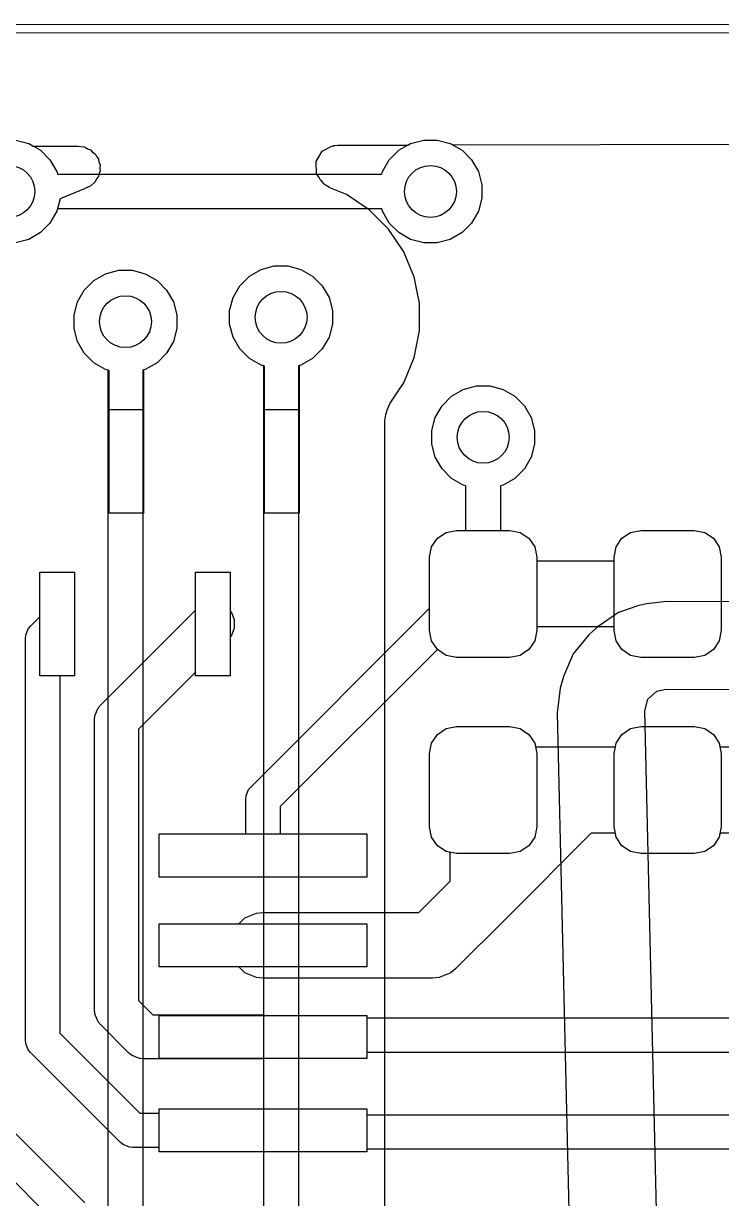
# Model space of a CAD drawing. Header units: millimetres. Extents: x 87.1 to 142.6, y -85.7 to -60.8.
# Drawn here: x 128.71 to 132.75, y -67.55 to -60.75 of the extents above; entities that cross this region are included whole.
import ezdxf

# ---------------------------------------------------------------- set-up
doc = ezdxf.new("R2010")
doc.units = ezdxf.units.MM
for name, color, linetype, true_color in [('B.Cu', 153, 'CONTINUOUS', 0x4d7fc4), ('Edge.Cuts', 254, 'CONTINUOUS', 0xd0d2cd), ('F.Cu', 13, 'CONTINUOUS', 0xc83434), ('F.Mask', 201, 'CONTINUOUS', 0xd864ff), ('F.Paste', 253, 'CONTINUOUS', 0xb4a09a)]:
    doc.layers.add(name, color=color, linetype=linetype, true_color=true_color)

msp = doc.modelspace()

# ---------------------------------------------------------------- linework, layer by layer
at = {"layer": 'B.Cu', "linetype": 'CONTINUOUS'}
for p, q in [((128.664758, -61.424567), (128.740405, -61.444836)), ((128.740405, -61.444836), (128.766965, -61.46017)), ((130.933488, -61.453903), (130.949195, -61.444836)), ((130.949195, -61.444836), (131.024842, -61.424567)), ((131.024842, -61.424567), (131.103158, -61.424567)), ((131.103158, -61.424567), (131.178805, -61.444836)), ((131.178805, -61.444836), (131.193209, -61.453152)), ((131.193209, -61.453152), (139.634558, -61.428731)), ((128.766965, -61.46017), (129.025504, -61.459423)), ((129.025504, -61.459423), (129.060444, -61.464343)), ((129.060444, -61.464343), (129.066311, -61.466047)), ((129.066311, -61.466047), (129.081345, -61.475646)), ((129.081345, -61.475646), (129.098475, -61.480625)), ((129.098475, -61.480625), (129.11018, -61.494057)), ((129.11018, -61.494057), (129.1252, -61.503648)), ((129.1252, -61.503648), (129.132657, -61.519852)), ((130.402605, -61.549595), (130.438254, -61.489504)), ((130.438254, -61.489504), (130.494059, -61.45962)), ((130.494059, -61.45962), (130.499007, -61.458443)), ((130.499007, -61.458443), (130.506341, -61.457572)), ((130.506341, -61.457572), (130.508433, -61.456584)), ((130.508433, -61.456584), (130.511405, -61.456971)), ((130.511405, -61.456971), (130.527336, -61.455079)), ((130.527336, -61.455079), (130.933488, -61.453903)), ((129.132657, -61.519852), (129.144377, -61.533301)), ((129.144377, -61.533301), (129.146961, -61.550932)), ((129.146961, -61.550932), (129.154411, -61.567118)), ((129.154411, -61.567118), (129.151924, -61.584781)), ((130.405103, -61.61942), (130.402605, -61.549595)), ((129.133028, -61.649822), (129.125664, -61.666068)), ((129.144671, -61.636306), (129.133028, -61.649822)), ((129.147155, -61.61866), (129.144671, -61.636306)), ((129.154512, -61.602432), (129.147155, -61.61866)), ((129.151924, -61.584781), (129.154512, -61.602432)), ((130.420917, -61.642194), (130.405103, -61.61942)), ((130.427957, -61.656662), (130.420917, -61.642194)), ((129.066493, -61.705265), (128.921969, -61.765127)), ((129.069608, -61.704166), (129.066493, -61.705265)), ((129.0959, -61.691295), (129.069383, -61.70353)), ((129.069383, -61.70353), (129.069523, -61.703927)), ((129.069523, -61.703927), (129.069553, -61.703998)), ((129.069553, -61.703998), (129.069549, -61.703999)), ((129.069549, -61.703999), (129.069608, -61.704166)), ((129.099055, -61.689255), (129.0959, -61.691295)), ((129.099072, -61.689244), (129.099055, -61.689255)), ((129.099085, -61.689228), (129.099072, -61.689244)), ((129.125664, -61.666068), (129.099085, -61.689228)), ((130.434784, -61.662163), (130.427957, -61.656662)), ((130.444954, -61.676808), (130.434784, -61.662163)), ((130.448544, -61.679702), (130.444954, -61.676808)), ((130.452013, -61.682497), (130.448544, -61.679702)), ((130.479796, -61.699406), (130.452013, -61.682497)), ((130.481233, -61.699593), (130.479796, -61.699406)), ((130.482361, -61.700502), (130.481233, -61.699593)), ((130.57917, -61.7406), (130.482361, -61.700502)), ((128.921969, -61.765127), (128.902764, -61.836805)), ((130.57918, -61.740605), (130.57917, -61.7406)), ((130.71029, -61.828211), (130.579179, -61.740605)), ((130.579179, -61.740605), (130.57918, -61.740605)), ((128.902764, -61.836805), (128.863606, -61.904628)), ((130.710291, -61.828212), (130.71029, -61.828211)), ((130.710297, -61.828217), (130.710291, -61.828212)), ((130.821781, -61.939701), (130.710297, -61.828217)), ((128.863606, -61.904628), (128.808228, -61.960006)), ((128.808228, -61.960006), (128.740405, -61.999164)), ((130.821786, -61.939707), (130.821781, -61.939701)), ((130.821789, -61.939711), (130.821786, -61.939707)), ((130.90939, -62.070814), (130.821789, -61.939711)), ((128.740405, -61.999164), (128.664758, -62.019433)), ((130.909397, -62.070827), (130.90939, -62.070814)), ((130.966215, -62.208), (130.909397, -62.070827)), ((129.185195, -62.197836), (129.260842, -62.177567)), ((129.260842, -62.177567), (129.339158, -62.177567)), ((129.339158, -62.177567), (129.414805, -62.197836)), ((130.017372, -62.211994), (130.085195, -62.172836)), ((130.085195, -62.172836), (130.160842, -62.152567)), ((130.160842, -62.152567), (130.239158, -62.152567)), ((130.239158, -62.152567), (130.314805, -62.172836)), ((130.314805, -62.172836), (130.382628, -62.211994)), ((129.061994, -62.292372), (129.117372, -62.236994)), ((129.117372, -62.236994), (129.185195, -62.197836)), ((129.414805, -62.197836), (129.482628, -62.236994)), ((129.482628, -62.236994), (129.538006, -62.292372)), ((129.961994, -62.267372), (130.017372, -62.211994)), ((130.382628, -62.211994), (130.438006, -62.267372)), ((130.969737, -62.216503), (130.966215, -62.208)), ((130.969737, -62.216507), (130.969737, -62.216503)), ((130.969739, -62.21651), (130.969737, -62.216507)), ((130.983217, -62.284269), (130.969739, -62.21651)), ((129.022836, -62.360195), (129.061994, -62.292372)), ((129.538006, -62.292372), (129.577164, -62.360195)), ((129.922836, -62.335195), (129.961994, -62.267372)), ((130.438006, -62.267372), (130.477164, -62.335195)), ((130.983217, -62.28427), (130.983217, -62.284269)), ((131.000064, -62.368966), (130.983217, -62.28427)), ((129.002567, -62.435842), (129.022836, -62.360195)), ((129.577164, -62.360195), (129.597433, -62.435842)), ((129.902567, -62.410842), (129.922836, -62.335195)), ((130.477164, -62.335195), (130.497433, -62.410842)), ((131.0005, -62.370971), (131.000064, -62.368966)), ((131.0005, -62.371155), (131.0005, -62.370971)), ((131.0005, -62.371158), (131.0005, -62.371155)), ((131.0005, -62.528842), (131.0005, -62.371158)), ((129.002567, -62.514158), (129.002567, -62.435842)), ((129.597433, -62.435842), (129.597433, -62.514158)), ((129.902567, -62.489158), (129.902567, -62.410842)), ((130.497433, -62.410842), (130.497433, -62.489158)), ((129.022836, -62.589805), (129.002567, -62.514158)), ((129.597433, -62.514158), (129.577164, -62.589805)), ((129.922836, -62.564805), (129.902567, -62.489158)), ((130.497433, -62.489158), (130.477164, -62.564805)), ((130.969737, -62.683497), (131.0005, -62.528842)), ((129.061994, -62.657628), (129.022836, -62.589805)), ((129.577164, -62.589805), (129.538006, -62.657628)), ((129.961994, -62.632628), (129.922836, -62.564805)), ((130.477164, -62.564805), (130.438006, -62.632628)), ((129.117372, -62.713006), (129.061994, -62.657628)), ((129.538006, -62.657628), (129.482628, -62.713006)), ((130.017372, -62.688006), (129.961994, -62.632628)), ((130.438006, -62.632628), (130.382628, -62.688006)), ((129.185195, -62.752164), (129.117372, -62.713006)), ((129.482628, -62.713006), (129.414805, -62.752164)), ((130.085195, -62.727164), (130.017372, -62.688006)), ((130.1, -62.73113), (130.085195, -62.727164)), ((130.1, -68.883578), (130.1, -62.73113)), ((130.314805, -62.727164), (130.3, -62.73113)), ((130.3, -62.73113), (130.3, -68.925)), ((130.382628, -62.688006), (130.314805, -62.727164)), ((130.909394, -62.829179), (130.969737, -62.683497)), ((129.2, -62.75613), (129.185195, -62.752164)), ((129.2, -67.833578), (129.2, -62.75613)), ((129.414805, -62.752164), (129.4, -62.75613)), ((129.4, -62.75613), (129.4, -67.875)), ((130.830736, -62.946897), (130.892686, -62.854185)), ((130.892686, -62.854185), (130.909394, -62.829179)), ((130.805521, -63.012664), (130.814864, -62.980845)), ((130.814864, -62.980845), (130.830736, -62.946897)), ((130.8005, -63.047594), (130.805521, -63.012664)), ((130.8005, -64.739143), (130.8005, -63.047594)), ((132.429442, -64.095013), (132.315209, -64.107621)), ((132.429444, -64.095013), (132.429442, -64.095013)), ((132.429445, -64.095013), (132.429444, -64.095013)), ((136.578483, -64.111609), (132.429445, -64.095013)), ((132.15218, -64.15813), (132.032984, -64.238708)), ((132.224709, -64.132658), (132.15218, -64.15813)), ((132.260597, -64.120054), (132.224709, -64.132658)), ((132.2606, -64.120053), (132.260597, -64.120053)), ((132.260597, -64.120053), (132.260597, -64.120054)), ((132.260603, -64.120052), (132.2606, -64.120053)), ((132.315201, -64.107622), (132.260603, -64.120052)), ((132.315207, -64.107621), (132.315201, -64.107622)), ((132.315209, -64.107621), (132.315207, -64.107621)), ((131.97958, -64.287709), (131.88959, -64.396576)), ((131.981007, -64.285906), (131.97958, -64.287709)), ((132.032982, -64.238709), (131.981007, -64.285906)), ((132.032984, -64.238708), (132.032982, -64.238709)), ((131.889589, -64.396578), (131.832875, -64.528818)), ((131.88959, -64.396576), (131.889589, -64.396578)), ((131.832875, -64.528818), (131.814759, -64.596279)), ((131.814757, -64.596293), (131.797598, -64.739143)), ((131.814759, -64.596279), (131.814757, -64.596293)), ((132.321082, -64.659912), (132.372808, -64.612942)), ((132.372808, -64.612942), (132.42742, -64.600509)), ((132.42742, -64.600509), (136.576458, -64.617105)), ((132.302962, -64.727389), (132.321082, -64.659912)), ((130.8005, -68.83659), (130.8005, -64.739143)), ((131.797598, -64.739143), (131.894466, -68.9044)), ((132.4, -68.9), (132.302962, -64.727389))]:
    msp.add_line(p, q, dxfattribs=at)
at = {"layer": 'B.Cu'}
for centre in [(128.6256, -61.722), (131.064, -61.722), (129.3, -62.475), (130.2, -62.45), (131.3688, -63.1444)]:
    msp.add_circle(centre, 0.15, dxfattribs=at)
at = {"layer": 'Edge.Cuts', "linetype": 'CONTINUOUS'}
for p, q in [((88.172342, -60.774331), (141.57597, -60.750447)), ((141.575993, -60.800447), (88.172364, -60.824331))]:
    msp.add_line(p, q, dxfattribs=at)
at = {"layer": 'F.Cu', "linetype": 'CONTINUOUS'}
for p, q in [((128.664758, -61.424567), (128.740405, -61.444836)), ((128.740405, -61.444836), (128.808228, -61.483994)), ((130.881372, -61.483994), (130.949195, -61.444836)), ((130.949195, -61.444836), (131.024842, -61.424567)), ((131.024842, -61.424567), (131.103158, -61.424567)), ((131.103158, -61.424567), (131.178805, -61.444836)), ((131.178805, -61.444836), (131.246628, -61.483994)), ((128.808228, -61.483994), (128.863606, -61.539372)), ((130.825994, -61.539372), (130.881372, -61.483994)), ((131.246628, -61.483994), (131.302006, -61.539372)), ((128.863606, -61.539372), (128.902764, -61.607195)), ((130.786836, -61.607195), (130.825994, -61.539372)), ((131.302006, -61.539372), (131.341164, -61.607195)), ((128.902764, -61.607195), (128.906731, -61.622)), ((128.906731, -61.622), (130.782869, -61.622)), ((130.782869, -61.622), (130.786836, -61.607195)), ((131.341164, -61.607195), (131.361433, -61.682842)), ((131.361433, -61.682842), (131.361433, -61.761158)), ((131.361433, -61.761158), (131.341164, -61.836805)), ((128.902764, -61.836805), (128.863606, -61.904628)), ((128.906731, -61.822), (128.902764, -61.836805)), ((130.782869, -61.822), (128.906731, -61.822)), ((130.786836, -61.836805), (130.782869, -61.822)), ((130.825994, -61.904628), (130.786836, -61.836805)), ((131.341164, -61.836805), (131.302006, -61.904628)), ((128.863606, -61.904628), (128.808228, -61.960006)), ((130.881372, -61.960006), (130.825994, -61.904628)), ((131.302006, -61.904628), (131.246628, -61.960006)), ((128.808228, -61.960006), (128.740405, -61.999164)), ((130.949195, -61.999164), (130.881372, -61.960006)), ((131.246628, -61.960006), (131.178805, -61.999164)), ((128.740405, -61.999164), (128.664758, -62.019433)), ((131.024842, -62.019433), (130.949195, -61.999164)), ((131.103158, -62.019433), (131.024842, -62.019433)), ((131.178805, -61.999164), (131.103158, -62.019433)), ((129.185195, -62.197836), (129.260842, -62.177567)), ((129.260842, -62.177567), (129.339158, -62.177567)), ((129.339158, -62.177567), (129.414805, -62.197836)), ((130.017372, -62.211994), (130.085195, -62.172836)), ((130.085195, -62.172836), (130.160842, -62.152567)), ((130.160842, -62.152567), (130.239158, -62.152567)), ((130.239158, -62.152567), (130.314805, -62.172836)), ((130.314805, -62.172836), (130.382628, -62.211994)), ((129.061994, -62.292372), (129.117372, -62.236994)), ((129.117372, -62.236994), (129.185195, -62.197836)), ((129.414805, -62.197836), (129.482628, -62.236994)), ((129.482628, -62.236994), (129.538006, -62.292372)), ((129.961994, -62.267372), (130.017372, -62.211994)), ((130.382628, -62.211994), (130.438006, -62.267372)), ((129.022836, -62.360195), (129.061994, -62.292372)), ((129.538006, -62.292372), (129.577164, -62.360195)), ((129.922836, -62.335195), (129.961994, -62.267372)), ((130.438006, -62.267372), (130.477164, -62.335195)), ((129.002567, -62.435842), (129.022836, -62.360195)), ((129.577164, -62.360195), (129.597433, -62.435842)), ((129.902567, -62.410842), (129.922836, -62.335195)), ((130.477164, -62.335195), (130.497433, -62.410842)), ((129.002567, -62.514158), (129.002567, -62.435842)), ((129.597433, -62.435842), (129.597433, -62.514158)), ((129.902567, -62.489158), (129.902567, -62.410842)), ((130.497433, -62.410842), (130.497433, -62.489158)), ((129.022836, -62.589805), (129.002567, -62.514158)), ((129.597433, -62.514158), (129.577164, -62.589805)), ((129.922836, -62.564805), (129.902567, -62.489158)), ((130.497433, -62.489158), (130.477164, -62.564805)), ((129.061994, -62.657628), (129.022836, -62.589805)), ((129.577164, -62.589805), (129.538006, -62.657628)), ((129.961994, -62.632628), (129.922836, -62.564805)), ((130.477164, -62.564805), (130.438006, -62.632628)), ((129.117372, -62.713006), (129.061994, -62.657628)), ((129.538006, -62.657628), (129.482628, -62.713006)), ((130.017372, -62.688006), (129.961994, -62.632628)), ((130.438006, -62.632628), (130.382628, -62.688006)), ((129.185195, -62.752164), (129.117372, -62.713006)), ((129.482628, -62.713006), (129.414805, -62.752164)), ((130.085195, -62.727164), (130.017372, -62.688006)), ((130.105, -62.73247), (130.085195, -62.727164)), ((130.105, -62.984), (130.105, -62.73247)), ((130.314805, -62.727164), (130.305, -62.729791)), ((130.305, -62.729791), (130.305, -62.984)), ((130.382628, -62.688006), (130.314805, -62.727164)), ((129.205, -62.75747), (129.185195, -62.752164)), ((129.205, -62.984), (129.205, -62.75747)), ((129.414805, -62.752164), (129.405, -62.754791)), ((129.405, -62.754791), (129.405, -62.984)), ((131.186172, -62.906394), (131.253995, -62.867236)), ((131.253995, -62.867236), (131.329642, -62.846967)), ((131.329642, -62.846967), (131.407958, -62.846967)), ((131.407958, -62.846967), (131.483605, -62.867236)), ((131.483605, -62.867236), (131.551428, -62.906394)), ((131.130794, -62.961772), (131.186172, -62.906394)), ((131.551428, -62.906394), (131.606806, -62.961772)), ((129.205, -63.584), (129.205, -62.984)), ((129.405, -62.984), (129.405, -63.584)), ((130.105, -63.584), (130.105, -62.984)), ((130.305, -62.984), (130.305, -63.584)), ((131.091636, -63.029595), (131.130794, -62.961772)), ((131.606806, -62.961772), (131.645964, -63.029595)), ((131.071367, -63.105242), (131.091636, -63.029595)), ((131.645964, -63.029595), (131.666233, -63.105242)), ((131.071367, -63.183558), (131.071367, -63.105242)), ((131.666233, -63.105242), (131.666233, -63.183558)), ((131.091636, -63.259205), (131.071367, -63.183558)), ((131.666233, -63.183558), (131.645964, -63.259205)), ((131.130794, -63.327028), (131.091636, -63.259205)), ((131.645964, -63.259205), (131.606806, -63.327028)), ((131.186172, -63.382406), (131.130794, -63.327028)), ((131.606806, -63.327028), (131.551428, -63.382406)), ((131.253995, -63.421564), (131.186172, -63.382406)), ((131.551428, -63.382406), (131.483605, -63.421564)), ((131.2688, -63.42553), (131.253995, -63.421564)), ((131.2688, -63.6826), (131.2688, -63.42553)), ((131.483605, -63.421564), (131.4688, -63.42553)), ((131.4688, -63.42553), (131.4688, -63.6826)), ((129.405, -63.584), (129.205, -63.584)), ((130.305, -63.584), (130.105, -63.584)), ((131.154484, -63.694399), (131.2138, -63.6826)), ((131.2138, -63.6826), (131.2688, -63.6826)), ((131.4688, -63.6826), (131.5238, -63.6826)), ((131.5238, -63.6826), (131.583116, -63.694399)), ((132.221284, -63.694399), (132.2806, -63.6826)), ((132.2806, -63.6826), (132.5906, -63.6826)), ((132.5906, -63.6826), (132.649916, -63.694399)), ((131.070599, -63.778284), (131.104198, -63.727998)), ((131.104198, -63.727998), (131.154484, -63.694399)), ((131.583116, -63.694399), (131.633402, -63.727998)), ((131.633402, -63.727998), (131.667001, -63.778284)), ((132.137399, -63.778284), (132.170998, -63.727998)), ((132.170998, -63.727998), (132.221284, -63.694399)), ((132.649916, -63.694399), (132.700202, -63.727998)), ((132.700202, -63.727998), (132.733801, -63.778284)), ((131.0588, -63.8376), (131.070599, -63.778284)), ((131.667001, -63.778284), (131.6788, -63.8376)), ((132.1256, -63.8376), (132.137399, -63.778284)), ((132.733801, -63.778284), (132.7456, -63.8376)), ((131.0588, -64.133378), (131.0588, -63.8376)), ((131.6788, -63.8376), (131.6788, -63.8596)), ((131.6788, -63.8596), (132.1256, -63.8596)), ((132.1256, -63.8596), (132.1256, -63.8376)), ((132.7456, -63.8376), (132.7456, -64.2626)), ((128.805, -64.182578), (128.805, -63.924)), ((128.805, -63.924), (129.005, -63.924)), ((129.005, -63.924), (129.005, -64.524)), ((129.705, -64.144394), (129.705, -63.924)), ((129.705, -63.924), (129.905, -63.924)), ((129.905, -63.924), (129.905, -64.147846)), ((129.158597, -64.690797), (129.705, -64.144394)), ((129.905, -64.147846), (129.910596, -64.153442)), ((129.910596, -64.153442), (129.929559, -64.199223)), ((130.024689, -65.167489), (131.0588, -64.133378)), ((128.750689, -64.236889), (128.805, -64.182578)), ((129.929559, -64.199223), (129.929559, -64.248777)), ((128.7214, -64.3076), (128.723321, -64.288091)), ((128.723321, -64.288091), (128.738253, -64.252043)), ((128.738253, -64.252043), (128.750689, -64.236889)), ((129.910596, -64.294558), (129.905, -64.301376)), ((129.905, -64.301376), (129.905, -64.524)), ((129.929559, -64.248777), (129.910596, -64.294558)), ((131.6788, -64.2626), (131.667001, -64.321916)), ((132.1256, -64.2406), (131.6788, -64.2406)), ((131.6788, -64.2406), (131.6788, -64.2626)), ((132.1256, -64.2626), (132.1256, -64.2406)), ((132.137399, -64.321916), (132.1256, -64.2626)), ((132.7456, -64.2626), (132.733801, -64.321916)), ((128.7214, -66.632069), (128.7214, -64.3076)), ((131.667001, -64.321916), (131.633402, -64.372202)), ((132.170998, -64.372202), (132.137399, -64.321916)), ((132.733801, -64.321916), (132.700202, -64.372202)), ((131.103646, -64.371375), (130.1954, -65.279622)), ((131.104198, -64.372202), (131.103646, -64.371375)), ((131.154484, -64.405801), (131.104198, -64.372202)), ((131.2138, -64.4176), (131.154484, -64.405801)), ((131.5238, -64.4176), (131.2138, -64.4176)), ((131.583116, -64.405801), (131.5238, -64.4176)), ((131.633402, -64.372202), (131.583116, -64.405801)), ((132.221284, -64.405801), (132.170998, -64.372202)), ((132.2806, -64.4176), (132.221284, -64.405801)), ((132.5906, -64.4176), (132.2806, -64.4176)), ((132.649916, -64.405801), (132.5906, -64.4176)), ((132.700202, -64.372202), (132.649916, -64.405801)), ((129.705, -64.503605), (129.3754, -64.833205)), ((129.705, -64.524), (129.705, -64.503605)), ((129.005, -64.524), (128.9214, -64.524)), ((128.9214, -64.524), (128.9214, -66.590647)), ((129.905, -64.524), (129.705, -64.524)), ((129.12384, -64.755824), (129.142803, -64.710043)), ((129.142803, -64.710043), (129.142804, -64.710042)), ((129.142804, -64.710042), (129.158597, -64.690797)), ((129.1214, -64.7806), (129.12384, -64.755824)), ((129.1214, -66.4552), (129.1214, -64.7806)), ((129.3754, -64.833205), (129.3754, -66.402594)), ((131.104198, -64.862998), (131.154484, -64.829399)), ((131.154484, -64.829399), (131.2138, -64.8176)), ((131.2138, -64.8176), (131.5238, -64.8176)), ((131.5238, -64.8176), (131.583116, -64.829399)), ((131.583116, -64.829399), (131.633402, -64.862998)), ((132.170998, -64.862998), (132.221284, -64.829399)), ((132.221284, -64.829399), (132.2806, -64.8176)), ((132.2806, -64.8176), (132.5906, -64.8176)), ((132.5906, -64.8176), (132.649916, -64.829399)), ((132.649916, -64.829399), (132.700202, -64.862998)), ((131.0588, -64.9726), (131.070599, -64.913284)), ((131.070599, -64.913284), (131.104198, -64.862998)), ((131.633402, -64.862998), (131.667001, -64.913284)), ((131.667001, -64.913284), (131.671341, -64.9351)), ((132.133059, -64.9351), (132.137399, -64.913284)), ((132.137399, -64.913284), (132.170998, -64.862998)), ((132.700202, -64.862998), (132.733801, -64.913284)), ((132.733801, -64.913284), (132.738141, -64.9351)), ((131.0588, -65.3976), (131.0588, -64.9726)), ((131.671341, -64.9351), (132.133059, -64.9351)), ((132.738141, -64.9351), (133.2456, -64.9351)), ((129.997321, -65.218691), (130.012253, -65.182643)), ((130.012253, -65.182643), (130.024689, -65.167489)), ((129.9954, -65.2382), (129.997321, -65.218691)), ((129.9954, -65.4382), (129.9954, -65.2382)), ((130.1954, -65.279622), (130.1954, -65.4382)), ((129.4954, -65.6882), (129.4954, -65.4382)), ((129.4954, -65.4382), (129.9954, -65.4382)), ((130.1954, -65.4382), (130.6954, -65.4382)), ((130.6954, -65.4382), (130.6954, -65.6882)), ((131.070599, -65.456916), (131.0588, -65.3976)), ((131.104198, -65.507202), (131.070599, -65.456916)), ((131.993908, -65.4351), (131.503504, -65.925504)), ((132.133059, -65.4351), (131.993908, -65.4351)), ((132.137399, -65.456916), (132.133059, -65.4351)), ((132.170998, -65.507202), (132.137399, -65.456916)), ((132.733801, -65.456916), (132.700202, -65.507202)), ((132.738141, -65.4351), (132.733801, -65.456916)), ((133.2456, -65.4351), (132.738141, -65.4351)), ((131.154484, -65.540801), (131.104198, -65.507202)), ((132.221284, -65.540801), (132.170998, -65.507202)), ((132.700202, -65.507202), (132.649916, -65.540801)), ((131.1783, -65.545538), (131.154484, -65.540801)), ((131.1783, -65.711892), (131.1783, -65.545538)), ((132.2806, -65.5526), (132.221284, -65.540801)), ((132.5906, -65.5526), (132.2806, -65.5526)), ((132.649916, -65.540801), (132.5906, -65.5526)), ((130.6954, -65.6882), (129.4954, -65.6882)), ((130.997492, -65.8927), (131.1783, -65.711892)), ((129.956169, -65.9582), (129.989564, -65.924805)), ((129.989564, -65.924805), (130.058235, -65.89636)), ((130.058235, -65.89636), (130.0954, -65.8927)), ((130.0954, -65.8927), (130.997492, -65.8927)), ((131.503504, -65.925504), (131.211104, -66.217904)), ((129.4954, -66.2082), (129.4954, -65.9582)), ((129.4954, -65.9582), (129.956169, -65.9582)), ((129.956169, -66.2082), (129.4954, -66.2082)), ((129.989564, -66.241595), (129.956169, -66.2082)), ((130.058235, -66.27004), (129.989564, -66.241595)), ((130.0954, -66.2737), (130.058235, -66.27004)), ((131.0764, -66.2737), (130.0954, -66.2737)), ((131.113565, -66.27004), (131.0764, -66.2737)), ((131.182236, -66.241595), (131.113565, -66.27004)), ((131.211104, -66.217904), (131.182236, -66.241595)), ((129.3754, -66.402594), (129.459005, -66.4862)), ((129.12384, -66.479976), (129.1214, -66.4552)), ((129.142803, -66.525757), (129.12384, -66.479976)), ((129.142804, -66.525758), (129.142803, -66.525757)), ((129.158597, -66.545003), (129.142804, -66.525758)), ((129.316598, -66.703003), (129.158597, -66.545003)), ((129.459005, -66.4862), (130.0954, -66.4862)), ((130.0954, -66.4862), (130.115708, -66.4882)), ((130.115708, -66.4882), (130.6954, -66.4882)), ((130.6954, -66.4882), (130.6954, -66.5032)), ((130.6954, -66.5032), (135.146778, -66.5032)), ((128.9214, -66.590647), (129.383952, -67.0532)), ((128.723321, -66.651578), (128.7214, -66.632069)), ((128.738253, -66.687626), (128.723321, -66.651578)), ((128.750689, -66.70278), (128.738253, -66.687626)), ((129.271821, -67.223911), (128.750689, -66.70278)), ((129.335842, -66.718797), (129.316598, -66.703003)), ((129.381623, -66.73776), (129.335842, -66.718797)), ((129.381624, -66.73776), (129.381623, -66.73776)), ((129.4064, -66.7402), (129.381624, -66.73776)), ((130.0954, -66.7402), (129.4064, -66.7402)), ((130.115708, -66.7382), (130.0954, -66.7402)), ((130.6954, -66.7382), (130.115708, -66.7382)), ((135.105356, -66.7032), (130.6954, -66.7032)), ((130.6954, -66.7032), (130.6954, -66.7382)), ((129.383952, -67.0532), (129.4954, -67.0532)), ((129.4954, -67.0532), (129.4954, -67.0282)), ((129.4954, -67.0282), (130.6954, -67.0282)), ((130.6954, -67.0282), (130.6954, -67.0632)), ((130.6954, -67.0632), (134.914818, -67.0632)), ((128.5945, -67.103078), (129.064622, -67.5732)), ((129.286974, -67.236348), (129.271821, -67.223911)), ((128.952489, -67.743911), (128.453078, -67.2445)), ((129.323022, -67.251279), (129.286974, -67.236348)), ((129.342531, -67.2532), (129.323022, -67.251279)), ((129.4954, -67.2532), (129.342531, -67.2532)), ((129.4954, -67.2782), (129.4954, -67.2532)), ((130.6954, -67.2782), (129.4954, -67.2782)), ((134.873396, -67.2632), (130.6954, -67.2632)), ((130.6954, -67.2632), (130.6954, -67.2782))]:
    msp.add_line(p, q, dxfattribs=at)
at = {"layer": 'F.Cu'}
for centre in [(128.6256, -61.722), (131.064, -61.722), (129.3, -62.475), (130.2, -62.45), (131.3688, -63.1444)]:
    msp.add_circle(centre, 0.15, dxfattribs=at)
at = {"layer": 'F.Mask', "linetype": 'CONTINUOUS'}
for p, q in [((129.205, -63.584), (129.205, -62.984)), ((129.205, -62.984), (129.405, -62.984)), ((129.405, -62.984), (129.405, -63.584)), ((130.105, -63.584), (130.105, -62.984)), ((130.105, -62.984), (130.305, -62.984)), ((130.305, -62.984), (130.305, -63.584)), ((129.405, -63.584), (129.205, -63.584)), ((130.305, -63.584), (130.105, -63.584)), ((131.154484, -63.694399), (131.2138, -63.6826)), ((131.2138, -63.6826), (131.5238, -63.6826)), ((131.5238, -63.6826), (131.583116, -63.694399)), ((132.221284, -63.694399), (132.2806, -63.6826)), ((132.2806, -63.6826), (132.5906, -63.6826)), ((132.5906, -63.6826), (132.649916, -63.694399)), ((131.070599, -63.778284), (131.104198, -63.727998)), ((131.104198, -63.727998), (131.154484, -63.694399)), ((131.583116, -63.694399), (131.633402, -63.727998)), ((131.633402, -63.727998), (131.667001, -63.778284)), ((132.137399, -63.778284), (132.170998, -63.727998)), ((132.170998, -63.727998), (132.221284, -63.694399)), ((132.649916, -63.694399), (132.700202, -63.727998)), ((132.700202, -63.727998), (132.733801, -63.778284)), ((131.0588, -63.8376), (131.070599, -63.778284)), ((131.667001, -63.778284), (131.6788, -63.8376)), ((132.1256, -63.8376), (132.137399, -63.778284)), ((132.733801, -63.778284), (132.7456, -63.8376)), ((131.0588, -64.2626), (131.0588, -63.8376)), ((131.6788, -63.8376), (131.6788, -64.2626)), ((132.1256, -64.2626), (132.1256, -63.8376)), ((132.7456, -63.8376), (132.7456, -64.2626)), ((128.805, -64.524), (128.805, -63.924)), ((128.805, -63.924), (129.005, -63.924)), ((129.005, -63.924), (129.005, -64.524)), ((129.705, -64.524), (129.705, -63.924)), ((129.705, -63.924), (129.905, -63.924)), ((129.905, -63.924), (129.905, -64.524)), ((131.070599, -64.321916), (131.0588, -64.2626)), ((131.6788, -64.2626), (131.667001, -64.321916)), ((132.137399, -64.321916), (132.1256, -64.2626)), ((132.7456, -64.2626), (132.733801, -64.321916)), ((131.104198, -64.372202), (131.070599, -64.321916)), ((131.667001, -64.321916), (131.633402, -64.372202)), ((132.170998, -64.372202), (132.137399, -64.321916)), ((132.733801, -64.321916), (132.700202, -64.372202)), ((131.154484, -64.405801), (131.104198, -64.372202)), ((131.2138, -64.4176), (131.154484, -64.405801)), ((131.5238, -64.4176), (131.2138, -64.4176)), ((131.583116, -64.405801), (131.5238, -64.4176)), ((131.633402, -64.372202), (131.583116, -64.405801)), ((132.221284, -64.405801), (132.170998, -64.372202)), ((132.2806, -64.4176), (132.221284, -64.405801)), ((132.5906, -64.4176), (132.2806, -64.4176)), ((132.649916, -64.405801), (132.5906, -64.4176)), ((132.700202, -64.372202), (132.649916, -64.405801)), ((129.005, -64.524), (128.805, -64.524)), ((129.905, -64.524), (129.705, -64.524)), ((131.104198, -64.862998), (131.154484, -64.829399)), ((131.154484, -64.829399), (131.2138, -64.8176)), ((131.2138, -64.8176), (131.5238, -64.8176)), ((131.5238, -64.8176), (131.583116, -64.829399)), ((131.583116, -64.829399), (131.633402, -64.862998)), ((132.170998, -64.862998), (132.221284, -64.829399)), ((132.221284, -64.829399), (132.2806, -64.8176)), ((132.2806, -64.8176), (132.5906, -64.8176)), ((132.5906, -64.8176), (132.649916, -64.829399)), ((132.649916, -64.829399), (132.700202, -64.862998)), ((131.0588, -64.9726), (131.070599, -64.913284)), ((131.070599, -64.913284), (131.104198, -64.862998)), ((131.633402, -64.862998), (131.667001, -64.913284)), ((131.667001, -64.913284), (131.6788, -64.9726)), ((132.1256, -64.9726), (132.137399, -64.913284)), ((132.137399, -64.913284), (132.170998, -64.862998)), ((132.700202, -64.862998), (132.733801, -64.913284)), ((132.733801, -64.913284), (132.7456, -64.9726)), ((131.0588, -65.3976), (131.0588, -64.9726)), ((131.6788, -64.9726), (131.6788, -65.3976)), ((132.1256, -65.3976), (132.1256, -64.9726)), ((132.7456, -64.9726), (132.7456, -65.3976)), ((129.4954, -65.6882), (129.4954, -65.4382)), ((129.4954, -65.4382), (130.6954, -65.4382)), ((130.6954, -65.4382), (130.6954, -65.6882)), ((131.070599, -65.456916), (131.0588, -65.3976)), ((131.104198, -65.507202), (131.070599, -65.456916)), ((131.667001, -65.456916), (131.633402, -65.507202)), ((131.6788, -65.3976), (131.667001, -65.456916)), ((132.137399, -65.456916), (132.1256, -65.3976)), ((132.170998, -65.507202), (132.137399, -65.456916)), ((132.733801, -65.456916), (132.700202, -65.507202)), ((132.7456, -65.3976), (132.733801, -65.456916)), ((131.154484, -65.540801), (131.104198, -65.507202)), ((131.633402, -65.507202), (131.583116, -65.540801)), ((132.221284, -65.540801), (132.170998, -65.507202)), ((132.700202, -65.507202), (132.649916, -65.540801)), ((131.2138, -65.5526), (131.154484, -65.540801)), ((131.5238, -65.5526), (131.2138, -65.5526)), ((131.583116, -65.540801), (131.5238, -65.5526)), ((132.2806, -65.5526), (132.221284, -65.540801)), ((132.5906, -65.5526), (132.2806, -65.5526)), ((132.649916, -65.540801), (132.5906, -65.5526)), ((130.6954, -65.6882), (129.4954, -65.6882)), ((129.4954, -66.2082), (129.4954, -65.9582)), ((129.4954, -65.9582), (130.6954, -65.9582)), ((130.6954, -65.9582), (130.6954, -66.2082)), ((130.6954, -66.2082), (129.4954, -66.2082)), ((129.4954, -66.7382), (129.4954, -66.4882)), ((129.4954, -66.4882), (130.6954, -66.4882)), ((130.6954, -66.4882), (130.6954, -66.7382)), ((130.6954, -66.7382), (129.4954, -66.7382)), ((129.4954, -67.2782), (129.4954, -67.0282)), ((129.4954, -67.0282), (130.6954, -67.0282)), ((130.6954, -67.0282), (130.6954, -67.2782)), ((130.6954, -67.2782), (129.4954, -67.2782))]:
    msp.add_line(p, q, dxfattribs=at)
at = {"layer": 'F.Paste', "linetype": 'CONTINUOUS'}
for p, q in [((129.205, -63.584), (129.205, -62.984)), ((129.205, -62.984), (129.405, -62.984)), ((129.405, -62.984), (129.405, -63.584)), ((130.105, -63.584), (130.105, -62.984)), ((130.105, -62.984), (130.305, -62.984)), ((130.305, -62.984), (130.305, -63.584)), ((129.405, -63.584), (129.205, -63.584)), ((130.305, -63.584), (130.105, -63.584)), ((131.154484, -63.694399), (131.2138, -63.6826)), ((131.2138, -63.6826), (131.5238, -63.6826)), ((131.5238, -63.6826), (131.583116, -63.694399)), ((132.221284, -63.694399), (132.2806, -63.6826)), ((132.2806, -63.6826), (132.5906, -63.6826)), ((132.5906, -63.6826), (132.649916, -63.694399)), ((131.070599, -63.778284), (131.104198, -63.727998)), ((131.104198, -63.727998), (131.154484, -63.694399)), ((131.583116, -63.694399), (131.633402, -63.727998)), ((131.633402, -63.727998), (131.667001, -63.778284)), ((132.137399, -63.778284), (132.170998, -63.727998)), ((132.170998, -63.727998), (132.221284, -63.694399)), ((132.649916, -63.694399), (132.700202, -63.727998)), ((132.700202, -63.727998), (132.733801, -63.778284)), ((131.0588, -63.8376), (131.070599, -63.778284)), ((131.667001, -63.778284), (131.6788, -63.8376)), ((132.1256, -63.8376), (132.137399, -63.778284)), ((132.733801, -63.778284), (132.7456, -63.8376)), ((131.0588, -64.2626), (131.0588, -63.8376)), ((131.6788, -63.8376), (131.6788, -64.2626)), ((132.1256, -64.2626), (132.1256, -63.8376)), ((132.7456, -63.8376), (132.7456, -64.2626)), ((128.805, -64.524), (128.805, -63.924)), ((128.805, -63.924), (129.005, -63.924)), ((129.005, -63.924), (129.005, -64.524)), ((129.705, -64.524), (129.705, -63.924)), ((129.705, -63.924), (129.905, -63.924)), ((129.905, -63.924), (129.905, -64.524)), ((131.070599, -64.321916), (131.0588, -64.2626)), ((131.6788, -64.2626), (131.667001, -64.321916)), ((132.137399, -64.321916), (132.1256, -64.2626)), ((132.7456, -64.2626), (132.733801, -64.321916)), ((131.104198, -64.372202), (131.070599, -64.321916)), ((131.667001, -64.321916), (131.633402, -64.372202)), ((132.170998, -64.372202), (132.137399, -64.321916)), ((132.733801, -64.321916), (132.700202, -64.372202)), ((131.154484, -64.405801), (131.104198, -64.372202)), ((131.2138, -64.4176), (131.154484, -64.405801)), ((131.5238, -64.4176), (131.2138, -64.4176)), ((131.583116, -64.405801), (131.5238, -64.4176)), ((131.633402, -64.372202), (131.583116, -64.405801)), ((132.221284, -64.405801), (132.170998, -64.372202)), ((132.2806, -64.4176), (132.221284, -64.405801)), ((132.5906, -64.4176), (132.2806, -64.4176)), ((132.649916, -64.405801), (132.5906, -64.4176)), ((132.700202, -64.372202), (132.649916, -64.405801)), ((129.005, -64.524), (128.805, -64.524)), ((129.905, -64.524), (129.705, -64.524)), ((131.104198, -64.862998), (131.154484, -64.829399)), ((131.154484, -64.829399), (131.2138, -64.8176)), ((131.2138, -64.8176), (131.5238, -64.8176)), ((131.5238, -64.8176), (131.583116, -64.829399)), ((131.583116, -64.829399), (131.633402, -64.862998)), ((132.170998, -64.862998), (132.221284, -64.829399)), ((132.221284, -64.829399), (132.2806, -64.8176)), ((132.2806, -64.8176), (132.5906, -64.8176)), ((132.5906, -64.8176), (132.649916, -64.829399)), ((132.649916, -64.829399), (132.700202, -64.862998)), ((131.0588, -64.9726), (131.070599, -64.913284)), ((131.070599, -64.913284), (131.104198, -64.862998)), ((131.633402, -64.862998), (131.667001, -64.913284)), ((131.667001, -64.913284), (131.6788, -64.9726)), ((132.1256, -64.9726), (132.137399, -64.913284)), ((132.137399, -64.913284), (132.170998, -64.862998)), ((132.700202, -64.862998), (132.733801, -64.913284)), ((132.733801, -64.913284), (132.7456, -64.9726)), ((131.0588, -65.3976), (131.0588, -64.9726)), ((131.6788, -64.9726), (131.6788, -65.3976)), ((132.1256, -65.3976), (132.1256, -64.9726)), ((132.7456, -64.9726), (132.7456, -65.3976)), ((129.4954, -65.6882), (129.4954, -65.4382)), ((129.4954, -65.4382), (130.6954, -65.4382)), ((130.6954, -65.4382), (130.6954, -65.6882)), ((131.070599, -65.456916), (131.0588, -65.3976)), ((131.104198, -65.507202), (131.070599, -65.456916)), ((131.667001, -65.456916), (131.633402, -65.507202)), ((131.6788, -65.3976), (131.667001, -65.456916)), ((132.137399, -65.456916), (132.1256, -65.3976)), ((132.170998, -65.507202), (132.137399, -65.456916)), ((132.733801, -65.456916), (132.700202, -65.507202)), ((132.7456, -65.3976), (132.733801, -65.456916)), ((131.154484, -65.540801), (131.104198, -65.507202)), ((131.633402, -65.507202), (131.583116, -65.540801)), ((132.221284, -65.540801), (132.170998, -65.507202)), ((132.700202, -65.507202), (132.649916, -65.540801)), ((131.2138, -65.5526), (131.154484, -65.540801)), ((131.5238, -65.5526), (131.2138, -65.5526)), ((131.583116, -65.540801), (131.5238, -65.5526)), ((132.2806, -65.5526), (132.221284, -65.540801)), ((132.5906, -65.5526), (132.2806, -65.5526)), ((132.649916, -65.540801), (132.5906, -65.5526)), ((130.6954, -65.6882), (129.4954, -65.6882)), ((129.4954, -66.2082), (129.4954, -65.9582)), ((129.4954, -65.9582), (130.6954, -65.9582)), ((130.6954, -65.9582), (130.6954, -66.2082)), ((130.6954, -66.2082), (129.4954, -66.2082)), ((129.4954, -66.7382), (129.4954, -66.4882)), ((129.4954, -66.4882), (130.6954, -66.4882)), ((130.6954, -66.4882), (130.6954, -66.7382)), ((130.6954, -66.7382), (129.4954, -66.7382)), ((129.4954, -67.2782), (129.4954, -67.0282)), ((129.4954, -67.0282), (130.6954, -67.0282)), ((130.6954, -67.0282), (130.6954, -67.2782)), ((130.6954, -67.2782), (129.4954, -67.2782))]:
    msp.add_line(p, q, dxfattribs=at)

doc.saveas('drawing.dxf')
